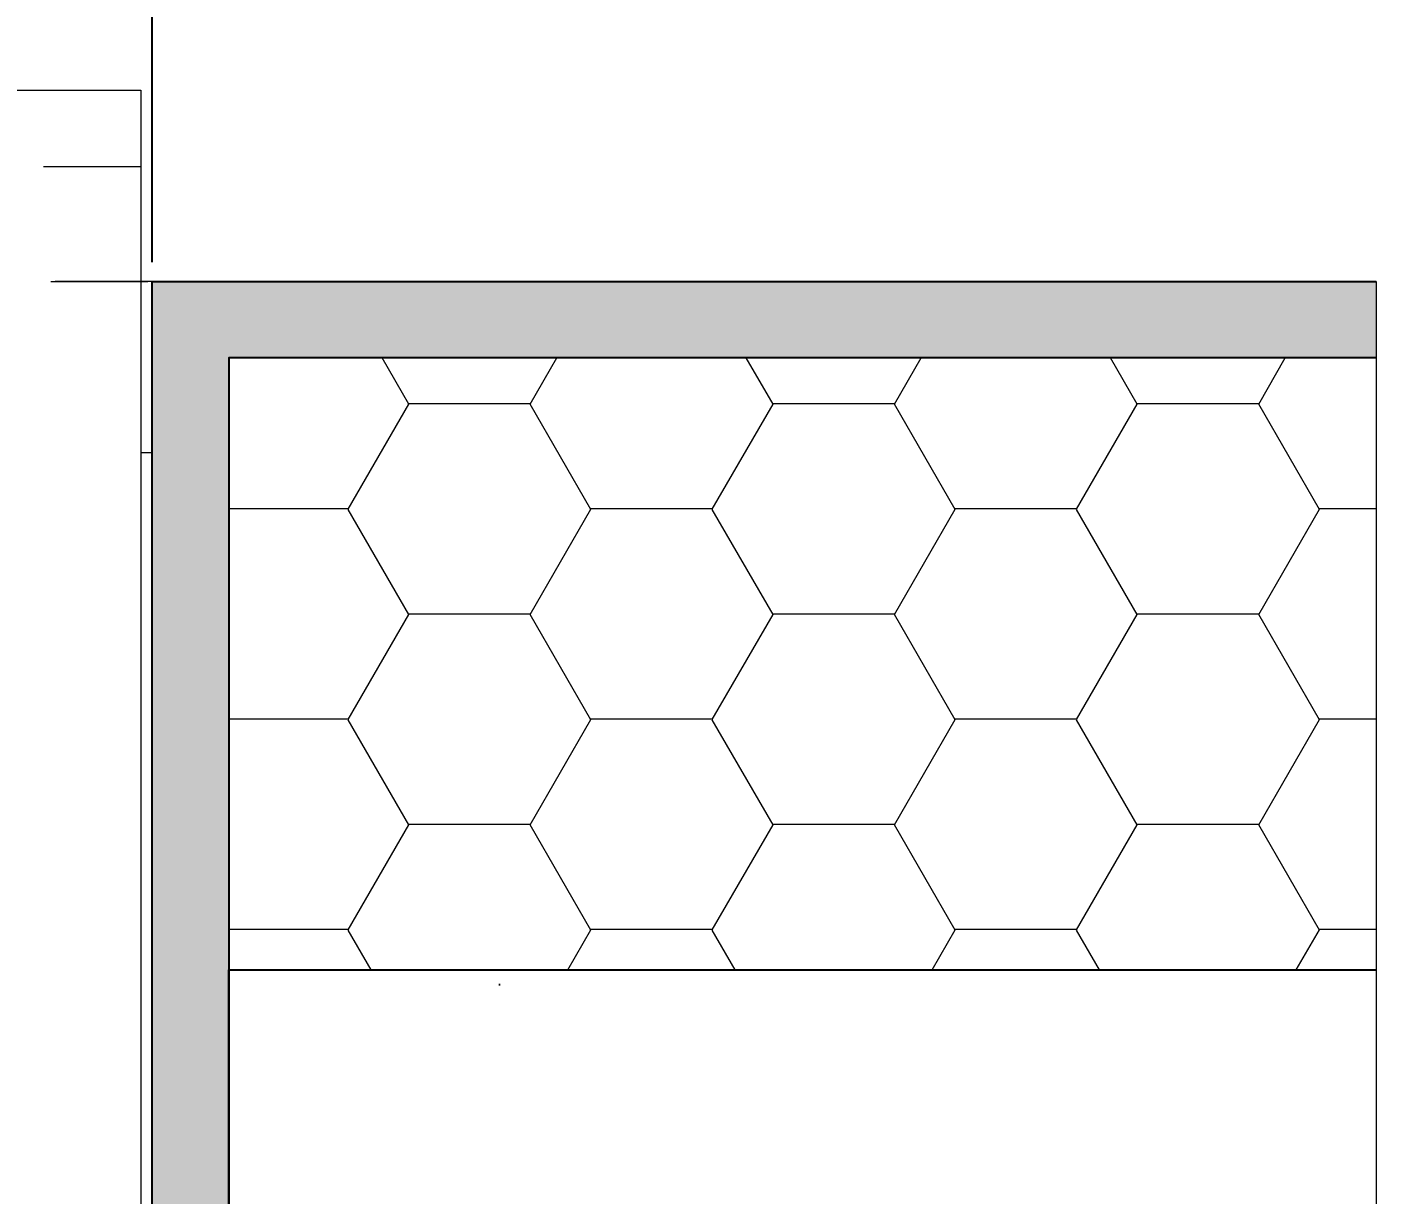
# Model space of a CAD drawing. Header units: millimetres. Extents: x -20000 to 230000, y -17405 to 25402.
# Drawn here: x 135341.1 to 135517.5, y -5701.4 to -5548.8 of the extents above; entities that cross this region are included whole.
import ezdxf

# ---------------------------------------------------------------- set-up
doc = ezdxf.new("R2010")
doc.units = ezdxf.units.MM
doc.header["$PDMODE"] = 35
doc.header["$PDSIZE"] = 0.5
doc.linetypes.add('CACHE', pattern=[9.525, 6.35, -3.175])
doc.layers.get('0').update_dxf_attribs({"lineweight": 13})
doc.layers.get('Defpoints').update_dxf_attribs({"true_color": 0xc2a584})
doc.layers.add('0 - Invisible', color=43, linetype='Continuous', lineweight=0, plot=False)
for name, color, linetype, lineweight in [('1 - Aluminium', 150, 'Continuous', 13), ('1 - BETON', 251, 'Continuous', 25), ('1 - Cotation', 32, 'Continuous', 13), ('1 - INTERROMPU', 253, 'CACHE', 13), ('1 - Isolant', 132, 'Continuous', 13)]:
    doc.layers.add(name, color=color, linetype=linetype, lineweight=lineweight)
doc.styles.add('Texte Poralu', font='tahomabd.ttf')
doc.dimstyles.new('100 - 1000', dxfattribs={"dimtxt": 15, "dimasz": 15, "dimexe": 5, "dimexo": 2.5, "dimgap": 8, "dimtad": 1, "dimdec": 1, "dimtxsty": 'Texte Poralu', "dimcen": 10, "dimazin": 0, "dimtfac": 1, "dimtdec": 1, "dimtmove": 0, "dimatfit": 3, "dimfxl": 1, "dimarcsym": 0})
doc.dimstyles.new('30 - 1000', dxfattribs={"dimtxt": 10, "dimasz": 10, "dimexe": 5, "dimexo": 2.5, "dimgap": 5, "dimtad": 1, "dimdec": 1, "dimtxsty": 'Texte Poralu', "dimcen": 5, "dimazin": 0, "dimtfac": 1, "dimtdec": 1, "dimtmove": 0, "dimatfit": 3, "dimfxl": 1, "dimarcsym": 0})

# ---------------------------------------------------------------- blocks, each defined once
blk = doc.blocks.new('*D955')
at = {"layer": 'Defpoints', "color": 0, "lineweight": -2, "transparency": 16777216}
blk.add_line((135420, -3505.67), (135455.99, -3505.67), dxfattribs=at)
at = {"layer": 'Defpoints', "color": 0, "transparency": 16777216}
for p in [(135417.5, -3505.67), (135417.5, -3505.67), (130000, -6005.67)]:
    blk.add_point(p, dxfattribs=at)
at = {"layer": 'Defpoints', "color": 0, "transparency": 16777216, "insert": (135439.25, -3495.46), "char_height": 10, "attachment_point": 5, "style": 'Texte Poralu'}
blk.add_mtext('2500', dxfattribs=at)
blk = doc.blocks.new('*U442')
at = {"layer": '1 - Isolant'}
h = blk.add_hatch(dxfattribs=at)
h.set_pattern_fill('HONEY', color=256, scale=5, style=0)
h.set_pattern_definition([(0, (110, 80), (23.8125, 13.74815), [15.875, -31.75]), (120, (110, 80), (-23.8125, 13.74815), [15.875, -31.75]), (60, (110, 80), (5e-08, 27.4963), [-31.75, 15.875])])
h.paths.add_polyline_path([(-150, 0), (0, 0), (0, 80), (-150, 80)])
at = {"layer": '0 - Invisible'}
blk.add_lwpolyline([(-150, 80), (-150, 0)], dxfattribs=at)
at = {"layer": '1 - Isolant'}
blk.add_lwpolyline([(-150, 0), (0, 0), (0, 0), (0, 0), (0, 80), (-150, 80)], dxfattribs=at)
blk = doc.blocks.new('*U499')
at = {"layer": '1 - Aluminium'}
blk.add_line((340, 197.61), (338.5, 197.61), dxfattribs=at)
at = {"layer": '1 - Aluminium', "linetype": 'CACHE', "ltscale": 2}
blk.add_lwpolyline([(-338.5, 245), (338.5, 245), (338.5, 235), (-338.5, 235)], close=True, dxfattribs=at)
at = {"layer": '1 - Aluminium', "linetype": 'ByBlock', "ltscale": 2}
for points in [[(-338.5, 25), (-338.5, 245), (338.5, 245), (338.5, 25)], [(340, 25), (340, 220), (338.5, 220), (338.5, 25)]]:
    blk.add_lwpolyline(points, dxfattribs=at)
at = {"layer": '1 - Aluminium', "linetype": 'CACHE', "ltscale": 2}
for points in [[(340, 220), (320, 220), (320, 1.2), (340, 1.2), (340, 25)], [(340, 25), (340, 220)]]:
    blk.add_lwpolyline(points, dxfattribs=at)
blk = doc.blocks.new('*D971')
at = {"layer": '1 - Cotation', "color": 0, "lineweight": -2, "transparency": 16777216}
for p, q in [((134677.5, -5579.57), (134677.5, -5504.26)), ((135357.5, -5579.57), (135357.5, -5504.26)), ((134692.5, -5509.26), (135342.5, -5509.26))]:
    blk.add_line(p, q, dxfattribs=at)
at = {"layer": '1 - Cotation', "color": 0, "transparency": 16777216}
for points in [[(134692.5, -5506.76), (134692.5, -5511.76), (134677.5, -5509.26)], [(135342.5, -5506.76), (135342.5, -5511.76), (135357.5, -5509.26)]]:
    blk.add_solid(points, dxfattribs=at)
at = {"layer": 'Defpoints', "color": 0, "transparency": 16777216}
for p in [(135357.5, -5509.26), (134677.5, -5582.07), (135357.5, -5582.07)]:
    blk.add_point(p, dxfattribs=at)
at = {"layer": '1 - Cotation', "color": 0, "transparency": 16777216, "insert": (135017.5, -5493.76), "char_height": 15, "attachment_point": 5, "style": 'Texte Poralu'}
blk.add_mtext('L', dxfattribs=at)
blk = doc.blocks.new('*U435')
at = {"layer": '1 - BETON'}
h = blk.add_hatch(dxfattribs=at)
h.set_pattern_fill('CONCRETE', color=256, scale=15, style=0, pattern_type=2)
h.set_pattern_definition([(50, (-50, -20), (107.59, -9.413), [11.25, -123.75]), (355, (-50, -20), (-20.813, 112.83), [9, -99]), (100.45, (-41.03, -20.78), (86.776, 103.416), [9.56, -105.17]), (46.184, (-50, 10), (160.086, -24.83), [16.875, -185.625]), (96.636, (-36.66, 7.93), (140.2, 146.12), [14.34, -157.76]), (351.184, (-50, 10), (140.2, 146.12), [13.5, -148.5]), (21, (-35, 2.5), (89.536, -60.393), [11.25, -123.75]), (326, (-35, 2.5), (36.497, 108.773), [9, -99]), (71.45, (-27.54, -2.53), (126.033, 48.38), [9.56, -105.17]), (37.5, (-50, -20), (1.824, 49.934), [0, -97.8, 0, -100.5, 0, -99.375]), (7.5, (-50, -20), (39.46, 59.162), [0, -57.3, 0, -95.55, 0, -37.875]), (327.5, (-83.45, -20), (80.0734, -3.383), [0, -37.5, 0, -117, 0, -155.25]), (317.5, (-98.45, -20), (87.478, 15.016), [0, -48.75, 0, -77.7, 0, -110.25])])
h.paths.add_polyline_path([(150, 180), (150, 0), (0, 0), (0, 180)])
at = {"layer": '0 - Invisible'}
blk.add_lwpolyline([(150, 180), (150, 0)], dxfattribs=at)
at = {"layer": '1 - BETON'}
blk.add_lwpolyline([(150, 0), (0, 0), (0, 180), (150, 180)], dxfattribs=at)
blk = doc.blocks.new('*U498')
at = {"layer": '1 - BETON'}
h = blk.add_hatch(dxfattribs=at)
h.set_pattern_fill('AR-SAND', color=256, scale=0.1)
h.set_pattern_definition([(37.5, (50, -60), (-0.160003, 4.89413), [0, -3.8608, 0, -4.318, 0, -4.1275]), (7.5, (50, -60), (4.49523, 7.16825), [0, -2.0828, 0, -3.4798, 0, -1.3335]), (327.5, (46.8757, -60), (7.909924, 0.01437), [0, -1.27, 0, -4.572, 0, -5.969]), (317.5, (46.876, -60), (7.63556, 2.2293), [0, -0.635, 0, -2.9972, 0, -3.429])])
h.paths.add_polyline_path([(-150, 10), (-150, 0), (0, 0), (0, -260), (10, -260), (10, 10)])
at = {"layer": '0 - Invisible'}
blk.add_lwpolyline([(-150, 10), (-150, 0)], dxfattribs=at)
at = {"layer": '1 - BETON'}
blk.add_lwpolyline([(-150, 0), (0, 0), (0, -260), (10, -260), (10, 10), (-150, 10)], dxfattribs=at)

msp = doc.modelspace()

# ---------------------------------------------------------------- linework, layer by layer
at = {"layer": '1 - INTERROMPU', "ltscale": 2}
msp.add_line((134677.5, -5582.07), (135357.5, -5582.07), dxfattribs=at)

# ---------------------------------------------------------------- block references
for name, p in [('*U499', (135017.5, -5802.07)), ('*U435', (135367.5, -5852.07))]:
    msp.add_blockref(name, p)
at = {"xscale": -1}
for name, p, rotation in [('*U498', (135367.5, -5592.07), 8.128960704567589e-07), ('*U442', (135367.5, -5672.07), 359.9999598587287)]:
    msp.add_blockref(name, p, dxfattribs=dict(at, rotation=rotation))

# ---------------------------------------------------------------- dimensions: what is measured, and where the dimension line sits
at = {"layer": '1 - Cotation'}
dim = msp.add_linear_dim(base=(135357.5, -5509.26), p1=(134677.5, -5582.07), p2=(135357.5, -5582.07), text='L', dimstyle='100 - 1000', dxfattribs=at)
dim.commit()
dim.dimension.update_dxf_attribs({"geometry": '*D971', "text_midpoint": (135017.5, -5493.76)})
at = {"layer": 'Defpoints'}
dim = msp.add_ordinate_dim(feature_location=(135417.5, -3505.67), offset=(0, 0), dtype=0, origin=(130000, -6005.67), dimstyle='30 - 1000', dxfattribs=at)
dim.commit()
dim.dimension.update_dxf_attribs({"geometry": '*D955', "text_midpoint": (135439.25, -3495.46)})

doc.saveas('drawing.dxf')
